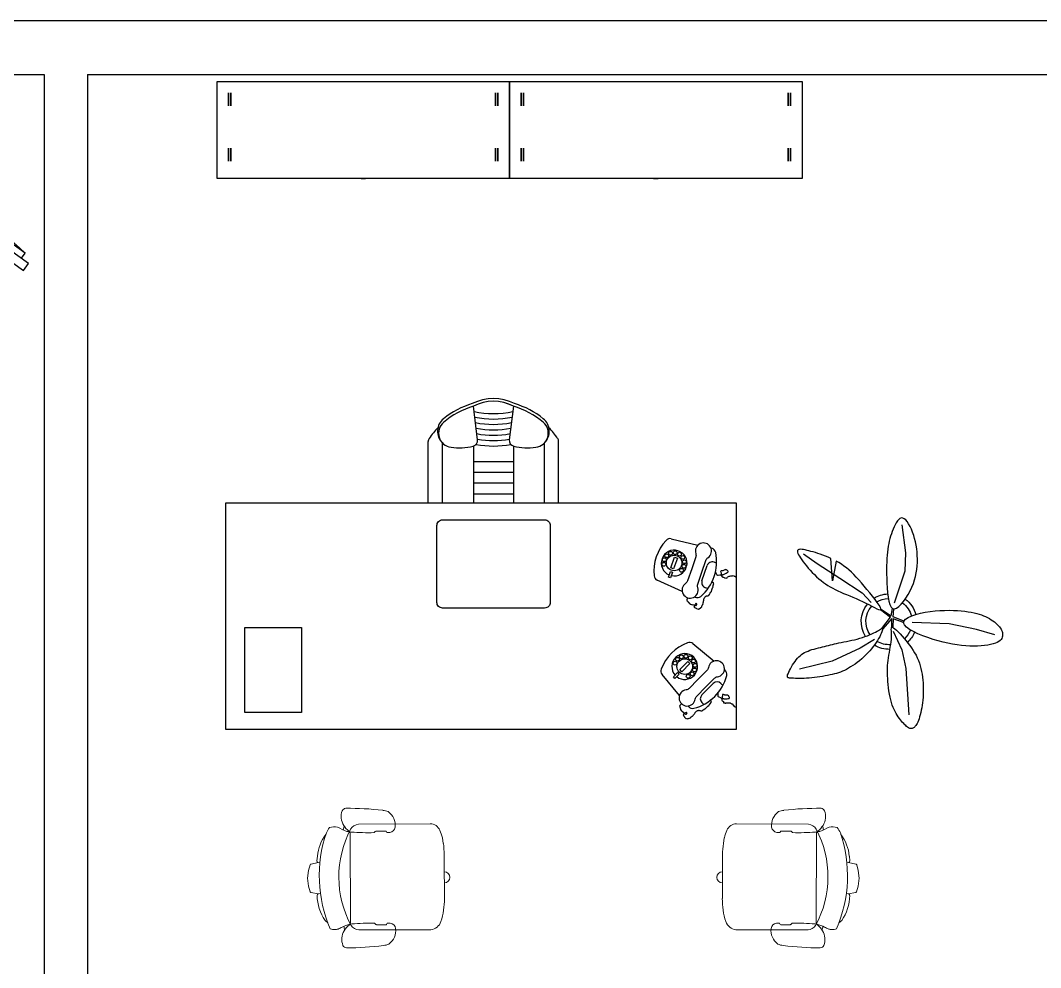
# Model space of a CAD drawing. Header units: inches. Extents: x 478327 to 492265, y -26791 to -22136.
# Drawn here: x 482056.9 to 482269.1, y -23380.9 to -23183.9 of the extents above; entities that cross this region are included whole.
import ezdxf

# ---------------------------------------------------------------- set-up
doc = ezdxf.new("R2010")
doc.units = ezdxf.units.IN
doc.header["$MEASUREMENT"] = 0
doc.layers.add('A-furniture', color=8, linetype='Continuous', lineweight=9)
for name, color, linetype in [('furniture', 201, 'Continuous'), ('I-FURN', 1, 'Continuous'), ('I-WALL-FULL', 5, 'Continuous'), ('I-WALL-IN', 3, 'Continuous')]:
    doc.layers.add(name, color=color, linetype=linetype)

# ---------------------------------------------------------------- blocks, each defined once
blk = doc.blocks.new('A$C6A0E07C9')
at = {"layer": 'A-furniture'}
for p, q in [((-0.2138, 0.2718), (0.1182, 0.2876)), ((-0.0121, 0.2424), (-0.025, 0.2422)), ((-0.0115, 0.2426), (-0.0121, 0.2424)), ((-0.0112, 0.2428), (-0.0115, 0.2426)), ((-0.0079, 0.2484), (-0.0112, 0.2428)), ((0.0377, 0.2515), (-0.0033, 0.2499)), ((0.0418, 0.2505), (0.045, 0.2473)), ((0.045, 0.2473), (0.0464, 0.2461)), ((0.0464, 0.2461), (0.0478, 0.2453)), ((0.0478, 0.2453), (0.0485, 0.2451)), ((0.1585, 0.2497), (0.1792, -0.1667)), ((-0.2691, 0.1773), (-0.2664, 0.2046)), ((0.3152, 0.1516), (0.3188, 0.1294)), ((0.3146, 0.1213), (0.3056, 0.1197)), ((0.3131, 0.1211), (0.3466, 0.116)), ((0.3514, 0.1128), (0.36, 0.0876)), ((0.36, 0.0876), (0.3659, 0.0513)), ((0.3659, 0.0513), (0.3636, 0.0146)), ((-0.2907, 0.0196), (-0.2893, 0.0294)), ((-0.2883, 0.01), (-0.2907, 0.0196)), ((-0.2893, 0.0294), (-0.2841, 0.0379)), ((-0.2824, 0.002), (-0.2883, 0.01)), ((-0.2841, 0.0379), (-0.2762, 0.0438)), ((-0.2739, -0.003), (-0.2824, 0.002)), ((-0.2762, 0.0438), (-0.2666, 0.0462)), ((0.3636, 0.0146), (0.3576, -0.0113)), ((-0.2641, -0.0045), (-0.2739, -0.003)), ((0.3108, -0.0224), (0.3218, -0.0234)), ((0.3197, -0.023), (0.3546, -0.0146)), ((0.3546, -0.0146), (0.3564, -0.0132)), ((0.3564, -0.0132), (0.3576, -0.0113)), ((0.0087, -0.176), (-0.0042, -0.1772)), ((0.0094, -0.1763), (0.0087, -0.176)), ((0.0097, -0.1764), (0.0094, -0.1763)), ((0.0135, -0.1816), (0.0097, -0.1764)), ((0.0591, -0.1802), (0.0183, -0.1827)), ((0.0631, -0.1788), (0.066, -0.1753)), ((0.066, -0.1753), (0.0673, -0.174)), ((0.0673, -0.174), (0.0686, -0.173)), ((0.0686, -0.173), (0.0692, -0.1728)), ((0.2962, -0.1472), (0.2839, -0.1595)), ((-0.1895, -0.2174), (0.1433, -0.1996))]:
    blk.add_line(p, q, dxfattribs=at)
for centre, radius, start, end in [((0.0274, 0.2777), 0.0792, 129.4999, 189.1152), ((0.0065, 0.2825), 0.0635, 94.0792, 117.5938), ((0.2241, -0.8917), 1.2574, 92.3594, 100.1757), ((0.1721, 0.3454), 0.0192, 28.1256, 89.2436), ((0.1209, 0.3234), 0.0749, 330.3794, 24.513), ((0.117, 0.2414), 0.0463, 34.0902, 88.4441), ((0.1077, 0.3263), 0.0879, 309.6726, 333.0223), ((-0.9196, -0.0126), 1.143, 14.0931, 15.0056), ((0.5941, -0.0351), 0.8932, 162.1203, 164.4323), ((-0.21, 0.2233), 0.0487, 94.526, 161.0109), ((-0.0222, 0.2712), 0.0292, 192.0047, 264.4409), ((-0.0038, 0.2437), 0.00623, 84.8455, 131.3174), ((0.0374, 0.2414), 0.0101, 64.5281, 88.6391), ((0.0007, 1.5534), 1.3091, 272.0899, 276.676), ((0.1493, 0.274), 0.0211, 279.8693, 313.3434), ((-0.2488, 0.0248), 0.4712, 334.5973, 30.9732), ((0.1704, 0.2449), 0.0129, 130.1366, 158.0173), ((0.1866, 0.1808), 0.0779, 100.0525, 108.2672), ((-1.1254, 2.7931), 2.8487, 297.1157, 298.0695), ((0.2336, 0.2226), 0.0597, 72.5282, 107.7011), ((0.1951, 0.2221), 0.0806, 25.5198, 45.5387), ((-0.3014, 0.0263), 0.6141, 339.6108, 22.0467), ((0.1276, 0.1249), 0.1894, 8.0925, 40.8276), ((0.1816, 0.1421), 0.4521, 175.5289, 182.0991), ((72.2191, 3.6268), 72.5738, 182.765274, 182.924882), ((0.31, 0.1288), 0.0088, 301.088, 3.1667), ((0.3467, 0.1108), 0.00513, 22.8184, 91.0076), ((0.1162, -0.0378), 0.2107, 328.6962, 1.8079), ((0.3177, -0.0315), 0.00903, 2.1237, 63.3709), ((0.0809, -0.0616), 0.3414, 182.481, 200.7553), ((-0.1856, -0.1603), 0.0572, 202.8821, 266.1169), ((0.0015, -0.2058), 0.0292, 101.2525, 173.6887), ((0.0171, -0.1766), 0.00623, 234.376, 280.848), ((0.0579, -0.1702), 0.0101, 277.0543, 301.1654), ((0.1515, -1.4793), 1.3091, 89.0174, 93.6036), ((0.138, -0.155), 0.0449, 276.7939, 330.1521), ((0.1724, -0.1915), 0.0211, 52.3501, 85.8241), ((0.197, -0.1553), 0.0211, 212.6602, 229.0352), ((0.1633, -0.2919), 0.1223, 63.0548, 80.6357), ((0.1362, -0.2476), 0.0879, 32.6712, 56.0209), ((-0.9196, -0.0126), 1.143, 350.6964, 351.6126), ((0.3239, 0.0551), 0.2601, 246.1539, 250.8174), ((0.2537, -0.1401), 0.0518, 269.3553, 293.3788), ((0.0516, -0.2073), 0.0792, 176.5782, 236.1936), ((0.1491, -0.2435), 0.0749, 341.1805, 35.314), ((0.249, -0.1528), 0.0392, 254.2998, 275.9911), ((0.0312, -0.2142), 0.0635, 248.0997, 271.6142), ((0.1312, 0.9758), 1.2574, 265.5178, 273.334), ((0.2022, -0.2604), 0.0192, 276.4498, 337.5679)]:
    blk.add_arc(centre, radius, start, end, dxfattribs=at)
blk = doc.blocks.new('asdas')
for points in [[(124.02, 1937.36), (95.08, 1820.9)], [(98.97, 1819.93), (127.9, 1936.39)], [(127.9, 1936.39), (124.02, 1937.36)], [(102.84, 1823.09), (129.85, 1931.79)], [(129.85, 1931.79), (126.94, 1932.51)], [(118.93, 1876.8), (121.35, 1876.2)], [(119.53, 1879.22), (124.38, 1878.02)], [(118.32, 1874.37), (123.18, 1873.17)], [(95.08, 1820.9), (98.97, 1819.93)], [(99.93, 1823.82), (102.84, 1823.09)]]:
    blk.add_lwpolyline(points)
for points in [[(102.84, 1823.09, 0.053571), (129.85, 1931.79)], [(114.24, 1858.01, 1.292134), (123.58, 1895.59)], [(112.83, 1892.33, 0.392563), (106.27, 1865.92)]]:
    blk.add_lwpolyline(points, format="xyb")
blk.add_circle((123.78, 1875.59), 2.5)
blk = doc.blocks.new('PLANT2')
for p, q in [((-0.978, 9.393), (-1.418, 6.753)), ((-1.418, 6.753), (-1.418, 4.993)), ((8.262, 6.313), (6.942, 5.433)), ((-1.418, 4.993), (-0.538, 1.913)), ((6.942, 5.433), (4.742, 4.113)), ((4.742, 4.113), (2.542, 2.793)), ((2.542, 2.793), (1.662, 1.913)), ((-0.489, 0.591), (-0.505, 1.377)), ((-0.279, 0.694), (-0.376, 1.397)), ((0.705, 1.315), (-0.279, 0.715)), ((-0.215, 0.549), (0.754, 1.232)), ((-8.458, -0.287), (-5.818, 0.153)), ((-5.818, 0.153), (-2.298, 0.153)), ((-1.522, 0.239), (-0.489, 0.611)), ((-1.49, 0.115), (-0.473, 0.446)), ((-0.473, 0.446), (-0.489, -0.34)), ((-0.376, -0.361), (-0.344, 0.466)), ((-0.344, 0.466), (0.479, -0.547)), ((0.56, -0.527), (-0.215, 0.57)), ((-10.218, -0.727), (-8.458, -0.287)), ((-0.538, -0.727), (-1.418, -2.487)), ((1.222, -1.607), (2.542, -2.487)), ((-1.418, -2.487), (-1.858, -4.247)), ((2.542, -2.487), (5.182, -3.807)), ((5.182, -3.807), (8.262, -4.687)), ((-1.858, -4.247), (-2.298, -8.647))]:
    blk.add_line(p, q)
for points in [[(-2.005, 3.16), (-2.156, 3.514), (-2.282, 3.862), (-2.384, 4.205), (-2.463, 4.544), (-2.522, 4.879), (-2.561, 5.212), (-2.584, 5.543), (-2.591, 5.873), (-2.584, 6.203), (-2.564, 6.532), (-2.529, 6.859), (-2.481, 7.184), (-2.419, 7.505), (-2.344, 7.822), (-2.254, 8.134), (-2.151, 8.44), (-2.035, 8.738), (-1.907, 9.022), (-1.771, 9.286), (-1.629, 9.522), (-1.483, 9.723), (-1.337, 9.884), (-1.192, 9.996), (-1.051, 10.053), (-0.917, 10.051), (-0.79, 9.995), (-0.67, 9.892), (-0.556, 9.751), (-0.45, 9.579), (-0.35, 9.383), (-0.257, 9.172), (-0.171, 8.953), (-0.092, 8.733), (-0.02, 8.511), (0.045, 8.286), (0.104, 8.055), (0.155, 7.818), (0.2, 7.571), (0.238, 7.315), (0.269, 7.047), (0.293, 6.765), (0.31, 6.467), (0.32, 6.152), (0.324, 5.818), (0.32, 5.464), (0.31, 5.087), (0.293, 4.687), (0.269, 4.26), (0.237, 3.809), (0.197, 3.349), (0.144, 2.897), (0.076, 2.472), (-0.008, 2.092), (-0.113, 1.775), (-0.24, 1.538), (-0.391, 1.4), (-0.569, 1.373), (-0.767, 1.448), (-0.979, 1.609), (-1.198, 1.84), (-1.417, 2.126), (-1.629, 2.452), (-1.827, 2.802), (-2.005, 3.16)], [(2.395, 3.453), (2.664, 3.746), (2.921, 4.018), (3.17, 4.272), (3.413, 4.508), (3.652, 4.726), (3.891, 4.928), (4.131, 5.115), (4.375, 5.287), (4.626, 5.445), (4.882, 5.59), (5.141, 5.724), (5.402, 3.846), (5.663, 5.958), (5.922, 6.06), (6.178, 6.154), (6.429, 6.24), (6.673, 6.319), (6.909, 6.391), (7.136, 6.457), (7.355, 6.515), (7.562, 6.567), (7.759, 6.611), (7.944, 6.649), (8.115, 6.68), (8.273, 6.704), (8.416, 6.719), (8.541, 6.724), (8.647, 6.717), (8.733, 6.696), (8.796, 6.659), (8.835, 6.606), (8.849, 6.533), (8.835, 6.441), (8.796, 6.329), (8.733, 6.201), (8.647, 6.057), (8.541, 5.899), (8.416, 5.729), (8.273, 5.549), (8.115, 5.36), (7.944, 5.164), (7.76, 4.965), (7.566, 4.763), (7.364, 4.563), (7.154, 4.365), (6.94, 4.174), (6.722, 3.991), (6.502, 3.82), (6.282, 3.662), (6.06, 3.515), (5.834, 3.379), (5.604, 3.252), (5.366, 3.131), (5.12, 3.016), (4.864, 2.904), (4.595, 2.793), (4.314, 2.683), (4.021, 2.572), (3.72, 2.459), (3.413, 2.344), (3.102, 2.225), (2.791, 2.102), (2.481, 1.974), (2.175, 1.84), (1.878, 1.701), (1.596, 1.564), (1.338, 1.439), (1.112, 1.336), (0.928, 1.264), (0.794, 1.232), (0.718, 1.249), (0.709, 1.327), (0.772, 1.469), (0.9, 1.669), (1.081, 1.916), (1.305, 2.198), (1.559, 2.503), (1.833, 2.822), (2.115, 3.142), (2.395, 3.453)], [(-3.985, 1.253), (-4.448, 1.326), (-4.902, 1.379), (-5.345, 1.416), (-5.772, 1.437), (-6.182, 1.444), (-6.573, 1.439), (-6.941, 1.424), (-7.285, 1.4), (-7.601, 1.369), (-7.893, 1.331), (-8.162, 1.287), (-8.412, 1.235), (-8.645, 1.177), (-8.862, 1.111), (-9.068, 1.039), (-9.265, 0.96), (-9.453, 0.874), (-9.635, 0.782), (-9.807, 0.685), (-9.97, 0.584), (-10.123, 0.479), (-10.265, 0.372), (-10.394, 0.263), (-10.511, 0.153), (-10.614, 0.043), (-10.704, -0.067), (-10.779, -0.177), (-10.841, -0.287), (-10.889, -0.397), (-10.924, -0.507), (-10.944, -0.617), (-10.951, -0.727), (-10.944, -0.837), (-10.92, -0.946), (-10.878, -1.053), (-10.814, -1.158), (-10.726, -1.259), (-10.611, -1.356), (-10.467, -1.448), (-10.291, -1.533), (-10.082, -1.612), (-9.841, -1.683), (-9.571, -1.746), (-9.274, -1.799), (-8.953, -1.842), (-8.61, -1.874), (-8.249, -1.893), (-7.871, -1.9), (-7.479, -1.893), (-7.074, -1.871), (-6.654, -1.834), (-6.221, -1.781), (-5.774, -1.71), (-5.314, -1.622), (-4.839, -1.514), (-4.351, -1.387), (-3.852, -1.239), (-3.358, -1.075), (-2.886, -0.897), (-2.454, -0.708), (-2.08, -0.513), (-1.783, -0.314), (-1.581, -0.115), (-1.491, 0.08), (-1.526, 0.269), (-1.675, 0.449), (-1.919, 0.619), (-2.243, 0.777), (-2.628, 0.921), (-3.059, 1.049), (-3.516, 1.161), (-3.985, 1.253)], [(-1.785, -1.607), (-1.973, -1.827), (-2.155, -2.048), (-2.327, -2.271), (-2.49, -2.496), (-2.643, -2.725), (-2.785, -2.958), (-2.914, -3.196), (-3.031, -3.44), (-3.134, -3.691), (-3.225, -3.948), (-3.303, -4.21), (-3.37, -4.476), (-3.427, -4.746), (-3.475, -5.018), (-3.513, -5.292), (-3.545, -5.567), (-3.569, -5.842), (-3.586, -6.116), (-3.596, -6.388), (-3.6, -6.658), (-3.596, -6.924), (-3.586, -7.186), (-3.569, -7.443), (-3.545, -7.693), (-3.514, -7.937), (-3.477, -8.172), (-3.435, -8.397), (-3.389, -8.61), (-3.339, -8.809), (-3.287, -8.993), (-3.233, -9.159), (-3.178, -9.307), (-3.123, -9.434), (-3.068, -9.543), (-3.013, -9.634), (-2.958, -9.71), (-2.903, -9.772), (-2.848, -9.822), (-2.793, -9.862), (-2.738, -9.893), (-2.683, -9.917), (-2.627, -9.933), (-2.569, -9.941), (-2.509, -9.939), (-2.445, -9.927), (-2.377, -9.904), (-2.304, -9.868), (-2.225, -9.82), (-2.139, -9.758), (-2.047, -9.684), (-1.95, -9.597), (-1.849, -9.499), (-1.744, -9.391), (-1.637, -9.273), (-1.528, -9.147), (-1.418, -9.013), (-1.308, -8.872), (-1.199, -8.722), (-1.092, -8.562), (-0.987, -8.39), (-0.886, -8.204), (-0.789, -8.003), (-0.697, -7.784), (-0.611, -7.547), (-0.532, -7.29), (-0.46, -7.016), (-0.395, -6.731), (-0.336, -6.438), (-0.285, -6.141), (-0.24, -5.845), (-0.202, -5.554), (-0.171, -5.273), (-0.147, -5.005), (-0.13, -4.747), (-0.12, -4.499), (-0.116, -4.256), (-0.12, -4.016), (-0.13, -3.778), (-0.147, -3.538), (-0.171, -3.293), (-0.202, -3.043), (-0.237, -2.788), (-0.273, -2.531), (-0.309, -2.276), (-0.341, -2.024), (-0.367, -1.777), (-0.385, -1.54), (-0.391, -1.313), (-0.385, -1.101), (-0.372, -0.907), (-0.356, -0.735), (-0.345, -0.589), (-0.345, -0.475), (-0.36, -0.396), (-0.398, -0.356), (-0.465, -0.36), (-0.563, -0.411), (-0.691, -0.503), (-0.844, -0.632), (-1.015, -0.791), (-1.199, -0.974), (-1.393, -1.175), (-1.589, -1.388), (-1.785, -1.607)], [(0.929, -1.68), (1.046, -1.876), (1.175, -2.076), (1.317, -2.281), (1.47, -2.487), (1.633, -2.693), (1.805, -2.897), (1.987, -3.098), (2.175, -3.293), (2.371, -3.482), (2.572, -3.663), (2.776, -3.836), (2.982, -3.999), (3.188, -4.152), (3.392, -4.294), (3.593, -4.423), (3.789, -4.54), (3.978, -4.643), (4.163, -4.735), (4.347, -4.816), (4.531, -4.888), (4.719, -4.954), (4.913, -5.014), (5.115, -5.071), (5.329, -5.127), (5.555, -5.182), (5.793, -5.236), (6.039, -5.288), (6.291, -5.338), (6.547, -5.384), (6.803, -5.426), (7.058, -5.463), (7.309, -5.493), (7.553, -5.518), (7.788, -5.536), (8.013, -5.549), (8.225, -5.558), (8.425, -5.563), (8.608, -5.566), (8.775, -5.567), (8.922, -5.567), (9.049, -5.566), (9.156, -5.562), (9.242, -5.551), (9.307, -5.53), (9.352, -5.495), (9.376, -5.443), (9.379, -5.37), (9.362, -5.273), (9.325, -5.15), (9.269, -5.005), (9.198, -4.843), (9.115, -4.668), (9.021, -4.487), (8.919, -4.304), (8.812, -4.124), (8.702, -3.953), (8.592, -3.795), (8.48, -3.65), (8.364, -3.516), (8.244, -3.394), (8.116, -3.282), (7.98, -3.18), (7.834, -3.086), (7.675, -3), (7.504, -2.921), (7.321, -2.848), (7.13, -2.78), (6.933, -2.716), (6.732, -2.656), (6.531, -2.598), (6.331, -2.542), (6.135, -2.487), (5.946, -2.432), (5.761, -2.377), (5.577, -2.322), (5.393, -2.267), (5.205, -2.212), (5.011, -2.157), (4.809, -2.102), (4.595, -2.047), (4.369, -1.992), (4.131, -1.936), (3.885, -1.878), (3.633, -1.818), (3.377, -1.754), (3.121, -1.686), (2.866, -1.613), (2.615, -1.533), (2.372, -1.448), (2.136, -1.357), (1.912, -1.263), (1.699, -1.167), (1.5, -1.071), (1.316, -0.976), (1.15, -0.886), (1.002, -0.8), (0.875, -0.721), (0.767, -0.652), (0.679, -0.595), (0.608, -0.552), (0.555, -0.527), (0.517, -0.522), (0.496, -0.538), (0.489, -0.58), (0.496, -0.648), (0.516, -0.742), (0.551, -0.857), (0.599, -0.993), (0.661, -1.145), (0.736, -1.312), (0.826, -1.491), (0.929, -1.68)]]:
    blk.add_lwpolyline(points, close=True)
for radius, start, end in [(2.64, 123.8022, 163.3846), (2.2, 123.3061, 164.633), (2.2, 56.15609, 85.85655), (2.64, 55.46214, 85.13479), (2.2, 323.0276, 39.40367), (2.64, 325.816, 37.09704), (2.64, 200.5744, 226.3792), (2.2, 199.7262, 226.28), (2.2, 263.9554, 299.0217), (2.64, 266.0481, 299.6067)]:
    blk.add_arc((-0.098, 0.153), radius, start, end)
blk = doc.blocks.new('A$C129F564C')
at = {"layer": 'furniture'}
for p, q in [((0.8878, 1.0214), (0.8732, 1.1399)), ((1.0145, 1.1399), (0.9998, 1.0214)), ((0.7138, 0.8), (0.7138, 1.0154)), ((0.7638, 0.8), (0.7638, 1.0108)), ((1.1238, 0.8), (1.1238, 1.0108)), ((1.1738, 0.8), (1.1738, 1.0154)), ((0.8732, 0.9997), (0.8732, 0.8)), ((1.0145, 0.9997), (1.0145, 0.8)), ((1.0145, 0.9444), (0.8732, 0.9444)), ((1.0145, 0.9063), (0.8732, 0.9063)), ((1.0145, 0.8683), (0.8732, 0.8683)), ((1.0145, 0.8303), (0.8732, 0.8303)), ((1.5709, 0.6727), (1.6649, 0.6505)), ((1.711, 0.6397), (1.7134, 0.6391)), ((1.6793, 0.5244), (1.6976, 0.5784)), ((1.7309, 0.5871), (1.7217, 0.5902)), ((1.6094, 0.4871), (1.5213, 0.5268)), ((1.7004, 0.4972), (1.6911, 0.5003)), ((1.6548, 0.4666), (1.6526, 0.4676)), ((1.6472, 0.3032), (1.7218, 0.2417)), ((1.5997, 0.1197), (1.5383, 0.1942)), ((1.7583, 0.2116), (1.7602, 0.2101)), ((1.6789, 0.1223), (1.7192, 0.1626)), ((1.753, 0.1557), (1.7461, 0.1626)), ((1.6314, 0.0812), (1.6298, 0.0831)), ((1.6858, 0.0885), (1.6789, 0.0954))]:
    blk.add_line(p, q, dxfattribs=at)
for points in [[(1.1198, 1.083, 0.106121), (1.0145, 1.1399, 0.249834), (0.8732, 1.1399, 0.106121), (0.7678, 1.083)], [(0.7481, 1.0644, 0.042822), (0.7173, 1.0266)], [(1.1703, 1.0266, 0.042822), (1.1396, 1.0644, 0.249834)]]:
    blk.add_lwpolyline(points, format="xyb", dxfattribs=at)
for points in [[(0, 0), (0, 0.8), (1.8, 0.8), (1.8, 0)], [(1.5827, 0.6082), (1.5925, 0.6049), (1.5794, 0.5664), (1.5697, 0.5697)], [(1.5679, 0.5572), (1.5753, 0.5546), (1.5686, 0.5347), (1.5611, 0.5372)], [(0.0667, 0.0598), (0.0667, 0.3598), (0.2667, 0.3598), (0.2667, 0.0598)], [(1.6293, 0.2401), (1.6367, 0.2328), (1.6079, 0.2041), (1.6006, 0.2114)], [(1.5935, 0.2009), (1.5991, 0.1953), (1.5841, 0.1804), (1.5785, 0.186)]]:
    blk.add_lwpolyline(points, close=True, dxfattribs=at)
for points in [[(1.1244, 0.4285), (0.7644, 0.4285, -0.414214), (0.7444, 0.4485), (0.7444, 0.7195, -0.414214), (0.7644, 0.7395), (1.1244, 0.7395, -0.414214), (1.1444, 0.7195), (1.1444, 0.4485, -0.414214)], [(1.6572, 0.6088), (1.6429, 0.5668), (1.6287, 0.5249, -0.162278), (1.6214, 0.5153, 2), (1.6646, 0.5007, -0.162278), (1.6647, 0.5127), (1.6789, 0.5546), (1.6932, 0.5965, -0.162278), (1.7004, 0.6061, 2), (1.6573, 0.6208, -0.162278)], [(1.6964, 0.2077), (1.6651, 0.1764), (1.6338, 0.1451, -0.162278), (1.623, 0.1397, 2), (1.6553, 0.1075, -0.162278), (1.6606, 0.1182), (1.6919, 0.1495), (1.7233, 0.1808, -0.162278), (1.734, 0.1862, 2), (1.7018, 0.2185, -0.162278)]]:
    blk.add_lwpolyline(points, format="xyb", close=True, dxfattribs=at)
for points in [[(1.7267, 0.5549), (1.7314, 0.5454), (1.7339, 0.5446), (1.736, 0.5445), (1.7419, 0.5454), (1.744, 0.5453), (1.7457, 0.5441), (1.7474, 0.5449), (1.7495, 0.5449), (1.7528, 0.5466), (1.7549, 0.5465), (1.765, 0.5515), (1.768, 0.554), (1.7714, 0.5557), (1.7714, 0.5578), (1.7705, 0.5595), (1.7689, 0.5607), (1.7664, 0.5616), (1.7655, 0.5633), (1.7634, 0.5633), (1.7618, 0.5646), (1.7525, 0.56), (1.7504, 0.56), (1.7474, 0.5596), (1.7441, 0.5579), (1.7466, 0.5529), (1.7466, 0.5508), (1.7474, 0.5491), (1.7474, 0.547), (1.7474, 0.5449), (1.7507, 0.5382), (1.7532, 0.5373), (1.7553, 0.5373), (1.7578, 0.5364), (1.7595, 0.5352), (1.7603, 0.5335), (1.7637, 0.5352), (1.7662, 0.5343), (1.7679, 0.5351), (1.7691, 0.5368), (1.7704, 0.5385), (1.7755, 0.541), (1.7776, 0.541), (1.7809, 0.5426), (1.783, 0.5426), (1.7851, 0.5426), (1.7872, 0.5426), (1.7889, 0.5434), (1.7914, 0.5426), (1.7931, 0.5413), (1.7956, 0.5404), (1.799, 0.5379), (1.8, 0.5384)], [(1.6284, 0.4648), (1.6282, 0.4642), (1.6285, 0.4641), (1.6263, 0.4576), (1.6266, 0.4575), (1.6262, 0.4561), (1.6265, 0.456), (1.6262, 0.4551), (1.6265, 0.4549), (1.6262, 0.454), (1.6281, 0.4533), (1.6279, 0.4526), (1.6295, 0.4521), (1.6291, 0.4508), (1.6307, 0.4502), (1.6305, 0.4496), (1.6321, 0.449), (1.6319, 0.4484), (1.6329, 0.448), (1.6328, 0.4477), (1.6341, 0.4472), (1.6335, 0.4456), (1.6345, 0.4453), (1.6342, 0.4443), (1.6381, 0.443), (1.638, 0.4426), (1.6422, 0.4412), (1.6424, 0.4415), (1.6459, 0.4403), (1.6462, 0.441), (1.6566, 0.4374), (1.6567, 0.4377), (1.6581, 0.4373), (1.6583, 0.4379), (1.6593, 0.4376), (1.6596, 0.4386), (1.6599, 0.4385), (1.6609, 0.4414), (1.6606, 0.4415), (1.661, 0.4428), (1.6597, 0.4433), (1.6599, 0.4439), (1.659, 0.4443), (1.6591, 0.4446), (1.6581, 0.4449), (1.6575, 0.4433), (1.6569, 0.4435), (1.6563, 0.4419), (1.6557, 0.4421), (1.6553, 0.4411), (1.655, 0.4412), (1.6546, 0.4399), (1.6539, 0.4401), (1.6536, 0.4392), (1.6533, 0.4393), (1.6529, 0.4383), (1.6526, 0.4384), (1.6512, 0.4342), (1.6515, 0.434), (1.6511, 0.4331), (1.6518, 0.4328), (1.6515, 0.4319), (1.6534, 0.4312), (1.6532, 0.4305), (1.6555, 0.4298), (1.6553, 0.4291), (1.6585, 0.428), (1.6584, 0.4277), (1.6597, 0.4272), (1.6595, 0.4266), (1.6657, 0.4245), (1.666, 0.4251), (1.6673, 0.4247), (1.6676, 0.4256), (1.6689, 0.4252), (1.6692, 0.4262), (1.6705, 0.4257), (1.6712, 0.4277), (1.6722, 0.4274), (1.6725, 0.4284), (1.6742, 0.4278), (1.6747, 0.4294), (1.6754, 0.4292), (1.6758, 0.4305), (1.6765, 0.4303), (1.6768, 0.4313), (1.6775, 0.4311), (1.6782, 0.4333), (1.6786, 0.4332), (1.679, 0.4345), (1.6784, 0.4348), (1.679, 0.4367), (1.6793, 0.4366), (1.6798, 0.4379), (1.6804, 0.4377), (1.6818, 0.4416), (1.6824, 0.4414), (1.6839, 0.4457), (1.6835, 0.4458), (1.6842, 0.4477), (1.6839, 0.4478), (1.6851, 0.4514), (1.6848, 0.4516), (1.6852, 0.4529), (1.6849, 0.453), (1.6859, 0.4559), (1.6856, 0.456), (1.6859, 0.457), (1.6856, 0.4571), (1.6859, 0.4581), (1.6856, 0.4582), (1.6873, 0.4631), (1.6876, 0.463), (1.688, 0.4643), (1.6884, 0.4642), (1.689, 0.4662), (1.6893, 0.4661), (1.69, 0.468), (1.6907, 0.4678), (1.6911, 0.4691), (1.6914, 0.469), (1.6919, 0.4703), (1.6935, 0.4698), (1.6942, 0.4717), (1.6961, 0.4711), (1.6964, 0.4717), (1.6974, 0.4714), (1.6975, 0.4717), (1.6984, 0.4714), (1.6987, 0.472), (1.7, 0.4716), (1.7001, 0.4719), (1.7014, 0.4715), (1.702, 0.4731), (1.7026, 0.4729), (1.7029, 0.4739), (1.7039, 0.4735), (1.7043, 0.4745), (1.7046, 0.4744), (1.7051, 0.476), (1.7055, 0.4759), (1.7061, 0.4779), (1.7065, 0.4778), (1.7068, 0.4787), (1.7071, 0.4786), (1.7079, 0.4809), (1.7082, 0.4808), (1.7086, 0.4818), (1.7089, 0.4817), (1.7097, 0.484), (1.71, 0.4839), (1.7104, 0.4852), (1.7111, 0.485), (1.7151, 0.4967), (1.7154, 0.4966), (1.7157, 0.4976), (1.7161, 0.4975), (1.7167, 0.4995), (1.7171, 0.4993), (1.7175, 0.5007), (1.7178, 0.5005), (1.7186, 0.5028), (1.718, 0.5031), (1.7183, 0.504), (1.718, 0.5041), (1.7184, 0.5055), (1.7181, 0.5056), (1.7188, 0.5075), (1.7184, 0.5076), (1.721, 0.5152), (1.72, 0.5155), (1.7203, 0.5165), (1.72, 0.5166), (1.7203, 0.5176), (1.7184, 0.5182), (1.7186, 0.5189), (1.7157, 0.5199), (1.7158, 0.5202), (1.7145, 0.5207)], [(1.735, 0.1287), (1.735, 0.1181), (1.7368, 0.1162), (1.7387, 0.1153), (1.7443, 0.1134), (1.7462, 0.1124), (1.7472, 0.1106), (1.749, 0.1106), (1.7509, 0.1096), (1.7547, 0.1096), (1.7566, 0.1087), (1.7678, 0.1087), (1.7716, 0.1096), (1.7753, 0.1096), (1.7763, 0.1115), (1.7763, 0.1134), (1.7753, 0.1153), (1.7735, 0.1171), (1.7735, 0.119), (1.7716, 0.12), (1.7706, 0.1218), (1.7603, 0.1218), (1.7584, 0.1228), (1.7556, 0.1237), (1.7519, 0.1237), (1.7519, 0.1181), (1.7509, 0.1162), (1.7509, 0.1143), (1.75, 0.1124), (1.749, 0.1106), (1.749, 0.1031), (1.7509, 0.1012), (1.7528, 0.1002), (1.7547, 0.0984), (1.7556, 0.0965), (1.7556, 0.0946), (1.7594, 0.0946), (1.7613, 0.0927), (1.7631, 0.0927), (1.765, 0.0937), (1.7669, 0.0946), (1.7725, 0.0946), (1.7744, 0.0937), (1.7782, 0.0937), (1.78, 0.0927), (1.7819, 0.0918), (1.7838, 0.0909), (1.7857, 0.0909), (1.7875, 0.089), (1.7885, 0.0871), (1.7904, 0.0852), (1.7922, 0.0815), (1.7941, 0.0815), (1.796, 0.0805), (1.8, 0.0805)], [(1.6069, 0.0913), (1.6065, 0.0909), (1.6067, 0.0906), (1.6018, 0.0857), (1.6021, 0.0855), (1.6011, 0.0845), (1.6013, 0.0843), (1.6006, 0.0835), (1.6009, 0.0833), (1.6001, 0.0826), (1.6016, 0.0811), (1.6011, 0.0806), (1.6023, 0.0794), (1.6013, 0.0784), (1.6026, 0.0772), (1.6021, 0.0767), (1.6033, 0.0755), (1.6028, 0.075), (1.6035, 0.0743), (1.6033, 0.074), (1.6043, 0.073), (1.6031, 0.0718), (1.6038, 0.0711), (1.6031, 0.0704), (1.606, 0.0674), (1.6057, 0.0672), (1.6089, 0.064), (1.6092, 0.0643), (1.6118, 0.0616), (1.6123, 0.0621), (1.6201, 0.0542), (1.6204, 0.0545), (1.6214, 0.0535), (1.6219, 0.054), (1.6226, 0.0533), (1.6233, 0.054), (1.6236, 0.0538), (1.6258, 0.056), (1.6255, 0.0562), (1.6265, 0.0572), (1.6255, 0.0582), (1.626, 0.0586), (1.6253, 0.0594), (1.6255, 0.0596), (1.6248, 0.0604), (1.6236, 0.0591), (1.6231, 0.0596), (1.6219, 0.0584), (1.6214, 0.0589), (1.6206, 0.0582), (1.6204, 0.0584), (1.6194, 0.0574), (1.6189, 0.0579), (1.6182, 0.0572), (1.6179, 0.0574), (1.6172, 0.0567), (1.617, 0.0569), (1.6138, 0.0538), (1.614, 0.0535), (1.6133, 0.0528), (1.6138, 0.0523), (1.6131, 0.0516), (1.6145, 0.0501), (1.614, 0.0496), (1.6157, 0.0479), (1.6153, 0.0474), (1.6177, 0.045), (1.6175, 0.0447), (1.6184, 0.0437), (1.6179, 0.0432), (1.6226, 0.0386), (1.6231, 0.0391), (1.624, 0.0381), (1.6248, 0.0389), (1.6258, 0.0379), (1.6265, 0.0386), (1.6275, 0.0376), (1.6289, 0.0391), (1.6297, 0.0384), (1.6304, 0.0391), (1.6316, 0.0379), (1.6328, 0.0391), (1.6333, 0.0386), (1.6343, 0.0396), (1.6348, 0.0391), (1.6355, 0.0398), (1.636, 0.0393), (1.6377, 0.0411), (1.638, 0.0408), (1.6389, 0.0418), (1.6385, 0.0423), (1.6399, 0.0437), (1.6402, 0.0435), (1.6411, 0.0445), (1.6416, 0.044), (1.6446, 0.0469), (1.6451, 0.0464), (1.6482, 0.0496), (1.648, 0.0499), (1.6495, 0.0513), (1.6492, 0.0516), (1.6519, 0.0543), (1.6517, 0.0545), (1.6526, 0.0555), (1.6524, 0.0557), (1.6546, 0.0579), (1.6543, 0.0582), (1.6551, 0.0589), (1.6548, 0.0591), (1.6556, 0.0599), (1.6553, 0.0601), (1.659, 0.0638), (1.6592, 0.0635), (1.6602, 0.0645), (1.6605, 0.0643), (1.6619, 0.0657), (1.6622, 0.0655), (1.6636, 0.067), (1.6641, 0.0665), (1.6651, 0.0674), (1.6653, 0.0672), (1.6663, 0.0682), (1.6675, 0.067), (1.669, 0.0684), (1.6705, 0.067), (1.671, 0.0674), (1.6717, 0.0667), (1.6719, 0.067), (1.6727, 0.0662), (1.6732, 0.0667), (1.6741, 0.0657), (1.6744, 0.066), (1.6754, 0.065), (1.6766, 0.0662), (1.6771, 0.0657), (1.6778, 0.0665), (1.6785, 0.0657), (1.6793, 0.0665), (1.6795, 0.0662), (1.6807, 0.0675), (1.681, 0.0672), (1.6824, 0.0687), (1.6827, 0.0684), (1.6834, 0.0692), (1.6837, 0.0689), (1.6854, 0.0706), (1.6856, 0.0704), (1.6863, 0.0711), (1.6866, 0.0709), (1.6883, 0.0726), (1.6885, 0.0723), (1.6895, 0.0733), (1.69, 0.0728), (1.6988, 0.0816), (1.6991, 0.0814), (1.6998, 0.0821), (1.7, 0.0819), (1.7015, 0.0833), (1.7017, 0.0831), (1.7027, 0.0841), (1.703, 0.0838), (1.7047, 0.0855), (1.7042, 0.086), (1.7049, 0.0868), (1.7047, 0.087), (1.7056, 0.088), (1.7054, 0.0882), (1.7069, 0.0897), (1.7066, 0.0899), (1.7122, 0.0956), (1.7115, 0.0963), (1.7122, 0.097), (1.712, 0.0973), (1.7127, 0.098), (1.7113, 0.0995), (1.7118, 0.0999), (1.7096, 0.1021), (1.7098, 0.1024), (1.7088, 0.1033)]]:
    blk.add_lwpolyline(points, dxfattribs=at)
for centre, radius in [((1.555, 0.6129), 0.00669), ((1.5811, 0.5873), 0.0275), ((1.5687, 0.6216), 0.00669), ((1.5848, 0.6236), 0.00669), ((1.6002, 0.6184), 0.00669), ((1.6118, 0.607), 0.00669), ((1.5449, 0.5829), 0.00669), ((1.5465, 0.599), 0.00669), ((1.6156, 0.5756), 0.00669), ((1.6173, 0.5917), 0.00669), ((1.6071, 0.5617), 0.00669), ((1.5928, 0.2479), 0.00669), ((1.6066, 0.2565), 0.00669), ((1.6227, 0.2584), 0.00669), ((1.638, 0.253), 0.00669), ((1.5842, 0.2341), 0.00669), ((1.6186, 0.2221), 0.0275), ((1.6495, 0.2415), 0.00669), ((1.6531, 0.21), 0.00669), ((1.6549, 0.2262), 0.00669), ((1.6307, 0.1877), 0.00669), ((1.6444, 0.1963), 0.00669)]:
    blk.add_circle(centre, radius, dxfattribs=at)
for centre, radius, start, end in [((0.9438, 1.0074), 0.1602, 62.317, 117.683), ((0.9438, 1.0074), 0.1502, 61.9455, 118.0545), ((0.9531, 0.8661), 0.2953, 106.4736, 128.8568), ((0.9438, 1.4287), 0.3145, 257.44, 282.56), ((0.9345, 0.8661), 0.2953, 51.1432, 73.5264), ((0.8036, 1.0516), 0.057, 128.8568, 224.8513), ((0.8003, 1.045), 0.05, 130.5056, 262.9259), ((0.9438, 1.4096), 0.3145, 257.8911, 282.1089), ((0.9438, 1.3905), 0.3145, 258.341, 281.659), ((1.0873, 1.045), 0.05, 277.0741, 49.4944), ((1.084, 1.0516), 0.057, 315.1487, 51.1432), ((0.9438, 1.3715), 0.3145, 258.7898, 281.2102), ((0.7338, 1.0154), 0.02, 145.756, 180), ((0.8679, 1.019), 0.02, 283.1474, 7.0328), ((0.9438, 1.3524), 0.3145, 259.2374, 280.7626), ((0.9438, 1.3333), 0.3145, 259.6838, 280.3162), ((1.0197, 1.019), 0.02, 172.9672, 256.8526), ((1.1538, 1.0154), 0.02, 0, 34.244), ((0.8217, 1.2171), 0.2235, 262.9259, 283.1474), ((0.9438, 1.3142), 0.3145, 258.8202, 281.1798), ((1.066, 1.2171), 0.2235, 256.8526, 277.0741), ((1.671, 0.5573), 0.1615, 137.169, 185.299), ((1.5665, 0.6542), 0.019, 76.7496, 137.169), ((1.5811, 0.5873), 0.0455, 257.6369, 247.6634), ((1.5695, 0.5918), 0.1615, 310.8008, 11.6672), ((1.7091, 0.6206), 0.019, 11.6672, 76.7496), ((1.7156, 0.5722), 0.019, 71.234, 161.234), ((1.5291, 0.5441), 0.019, 185.299, 245.7184), ((1.6973, 0.5183), 0.019, 161.234, 251.234), ((1.6626, 0.4839), 0.019, 245.7184, 310.8008), ((1.6861, 0.1554), 0.1615, 110.935, 159.065), ((1.6351, 0.2885), 0.019, 50.5156, 110.935), ((1.6186, 0.2221), 0.0455, 231.4029, 221.4294), ((1.553, 0.2063), 0.019, 159.065, 219.4844), ((1.6102, 0.2312), 0.1615, 284.5668, 345.4332), ((1.7481, 0.1954), 0.019, 345.4332, 50.5156), ((1.7326, 0.1491), 0.019, 45, 135), ((1.6923, 0.1088), 0.019, 135, 225), ((1.6461, 0.0933), 0.019, 219.4844, 284.5668)]:
    blk.add_arc(centre, radius, start, end, dxfattribs=at)

msp = doc.modelspace()

# ---------------------------------------------------------------- linework, layer by layer
for p, q in [((481722.124, -23183.889, 6.93), (482307.126, -23183.889, 6.93)), ((481722.126, -23195.139, 6.93), (482061.876, -23195.139, 6.93)), ((482070.876, -23195.139, 6.93), (482298.126, -23195.139, 6.93))]:
    msp.add_line(p, q)
at = {"layer": 'I-FURN', "elevation": 3.33}
for points in [[(482097.845, -23196.585), (482158.685, -23196.585), (482158.685, -23216.745), (482097.845, -23216.745)], [(482158.685, -23196.585), (482219.525, -23196.585), (482219.525, -23216.745), (482158.685, -23216.745)]]:
    msp.add_lwpolyline(points, close=True, dxfattribs=at)
at = {"layer": 'I-FURN', "extrusion": (-1, 2.44921e-16, 2.22045e-16)}
for centre in [(23200.275, 4.68, -482100.252), (23200.275, 4.68, -482161.092), (23211.795, 4.68, -482100.252), (23211.795, 4.68, -482161.092)]:
    msp.add_circle(centre, 1.35, dxfattribs=at)
at = {"layer": 'I-FURN', "extrusion": (1, -2.44921e-16, 2.22045e-16)}
for centre in [(-23200.275, 4.68, 482100.747), (-23200.275, 4.68, 482161.587), (-23211.795, 4.68, 482100.747), (-23211.795, 4.68, 482161.587)]:
    msp.add_circle(centre, 1.35, dxfattribs=at)
at = {"layer": 'I-FURN', "extrusion": (-1, -2.44921e-16, 2.22045e-16)}
for centre in [(23200.275, 4.68, -482155.782), (23200.275, 4.68, -482216.622), (23211.795, 4.68, -482155.782), (23211.795, 4.68, -482216.622)]:
    msp.add_circle(centre, 1.35, dxfattribs=at)
at = {"layer": 'I-FURN', "extrusion": (1, 2.44921e-16, 2.22045e-16)}
for centre in [(-23200.275, 4.68, 482156.277), (-23200.275, 4.68, 482217.117), (-23211.795, 4.68, 482156.277), (-23211.795, 4.68, 482217.117)]:
    msp.add_circle(centre, 1.35, dxfattribs=at)
at = {"layer": 'I-FURN', "extrusion": (0, -1, 0)}
for centre, radius in [((482128.265, 24.435, 23216.745), 0.473), ((482128.265, 24.435, 23216.745), 0.383), ((482189.105, 24.435, 23216.745), 0.473), ((482189.105, 24.435, 23216.745), 0.383)]:
    msp.add_circle(centre, radius, dxfattribs=at)
at = {"layer": 'I-WALL-FULL'}
for p, q in [((481722.126, -23195.139, 6.93), (482061.876, -23195.139, 6.93)), ((482070.876, -23195.139, 6.93), (482253.126, -23195.139, 6.93))]:
    msp.add_line(p, q, dxfattribs=at)
at = {"layer": 'I-WALL-IN'}
for p, q in [((482061.876, -23195.139, 6.93), (482061.876, -23522.514, 6.93)), ((482070.876, -23195.139, 6.93), (482070.876, -23494.635, 6.93))]:
    msp.add_line(p, q, dxfattribs=at)

# ---------------------------------------------------------------- block references
at = {"linetype": 'Continuous', "xscale": 0.45, "yscale": 0.45, "zscale": 0.45, "rotation": 68.26150796039104}
msp.add_blockref('asdas', (482802.866, -23579.108, 3.812), dxfattribs=at)
at = {"layer": 'A-furniture'}
for p, xscale, yscale, zscale, rotation in [((482133.259, -23363.717, 6.93), -45.00000000027777, 45, 45, 3.143472838666108), ((482214.822, -23363.717, 6.93), 45.00000000027777, 45.00000000027777, 45.00000000027777, 356.8565271613339)]:
    msp.add_blockref('A$C6A0E07C9', p, dxfattribs=dict(at, xscale=xscale, yscale=yscale, zscale=zscale, rotation=rotation))
at = {"layer": 'furniture', "linetype": 'Continuous', "xscale": 58.9768360794328, "yscale": 58.9768360794328, "zscale": 58.9768360794328}
msp.add_blockref('A$C129F564C', (482099.672, -23331.378), dxfattribs=at)
at = {"layer": 'furniture', "xscale": -2.185394348200195, "yscale": 2.185394348200195, "zscale": 2.185394348200195, "rotation": 357.9275227287333}
msp.add_blockref('PLANT2', (482237.381, -23309.256), dxfattribs=at)

doc.saveas('drawing.dxf')
